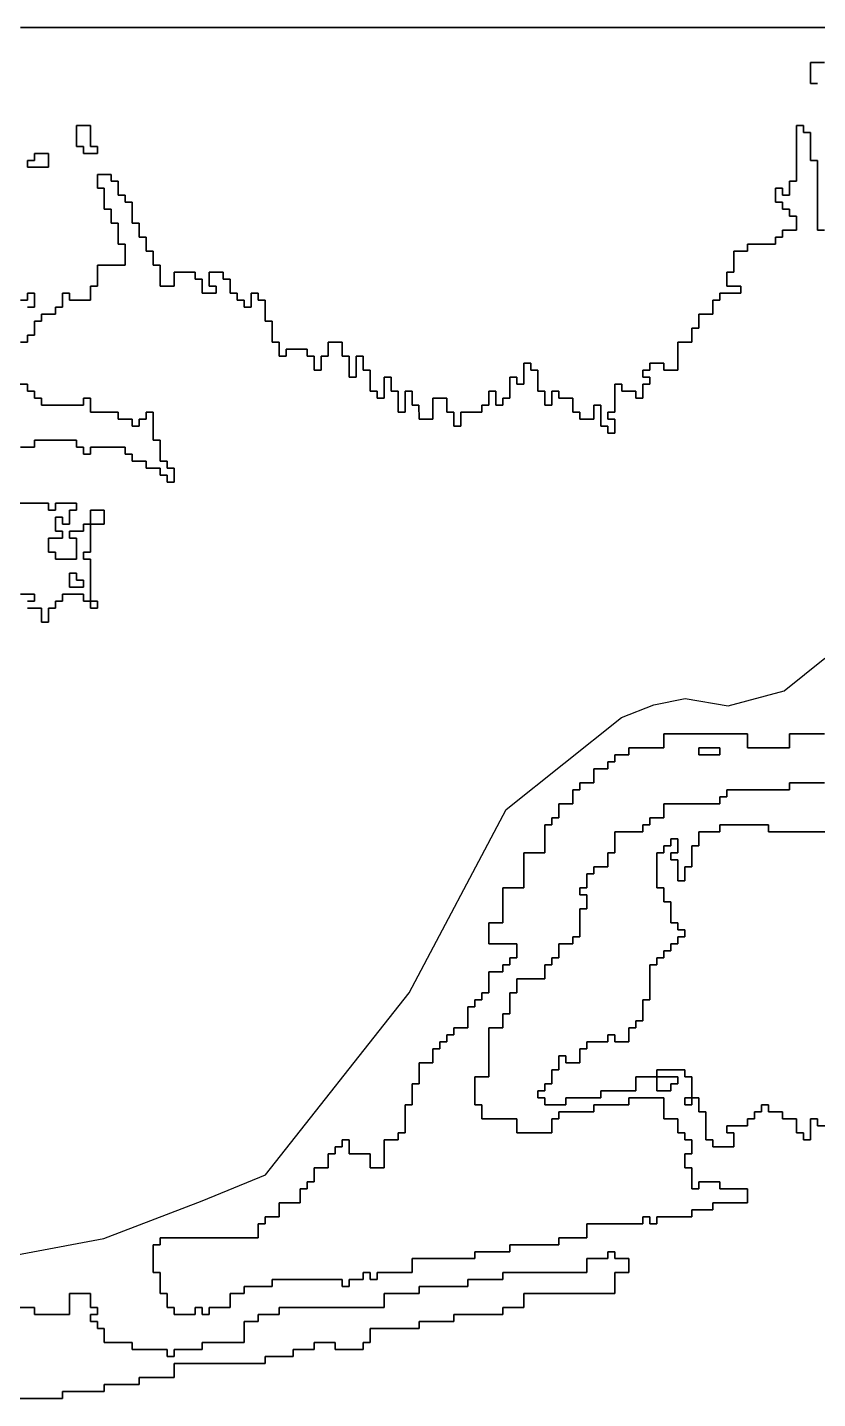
# Model space of a CAD drawing. Header units: metres. Extents: x 553506 to 563855, y 142925 to 150243.
# Drawn here: x 555240 to 555466, y 145608 to 146000 of the extents above; entities that cross this region are included whole.
import ezdxf

# ---------------------------------------------------------------- set-up
doc = ezdxf.new("R2010")
doc.units = ezdxf.units.M
doc.layers.add('C-FLOOD_ZONE_3', color=150, linetype='Continuous')
doc.layers.add('C-WATERWAYS', color=5, linetype='Continuous')

msp = doc.modelspace()

# ---------------------------------------------------------------- linework, layer by layer
at = {"layer": 'C-FLOOD_ZONE_3'}
for points in [[(555237.999, 146000), (555240.001, 146000), (555283.999, 146000), (555377.999, 146000), (555380.001, 146000), (555381.999, 146000), (555396.001, 146000), (555403.999, 146000), (555408.001, 146000), (555409.999, 146000), (555412.001, 146000), (555443.999, 146000), (555446.001, 146000), (555459.999, 146000), (555462.001, 146000), (555469.999, 146000)], [(555469.999, 146000), (555462.001, 146000), (555459.999, 146000), (555446.001, 146000), (555443.999, 146000), (555412.001, 146000), (555409.999, 146000), (555408.001, 146000), (555403.999, 146000), (555396.001, 146000), (555381.999, 146000), (555380.001, 146000), (555377.999, 146000), (555283.999, 146000), (555240.001, 146000), (555237.999, 146000)], [(555466.0006, 145984.0006), (555464.001, 145984.001), (555464.001, 145989.999), (555467.999, 145989.999)], [(555467.999, 145989.999), (555464.001, 145989.999), (555464.001, 145984.001), (555466.0006, 145984.0006)], [(555238.001, 145909.999), (555240.0006, 145909.9994), (555240.001, 145911.999), (555242.0006, 145911.9994), (555242.001, 145915.999), (555244.0006, 145915.9994), (555244.001, 145917.999), (555248.0006, 145917.9994), (555248.001, 145919.999), (555250.0006, 145919.9994), (555250.001, 145923.999), (555251.999, 145923.999), (555251.9994, 145921.9994), (555258.0006, 145921.9994), (555258.001, 145925.999), (555260.0006, 145925.9994), (555260.001, 145931.999), (555268.0006, 145931.9994), (555268.0006, 145938.0006), (555266.001, 145938.001), (555266.0006, 145944.0006), (555264.001, 145944.001), (555264.0006, 145948.0006), (555262.001, 145948.001), (555262.0006, 145954.0006), (555260.001, 145954.001), (555260.001, 145957.999), (555263.999, 145957.999), (555263.9994, 145955.9994), (555265.999, 145955.999), (555265.9994, 145951.9994), (555267.999, 145951.999), (555267.9994, 145949.9994), (555269.999, 145949.999), (555269.9994, 145943.9994), (555271.999, 145943.999), (555271.9994, 145939.9994), (555273.999, 145939.999), (555273.9994, 145935.9994), (555275.999, 145935.999), (555275.9994, 145931.9994), (555277.999, 145931.999), (555277.9994, 145925.9994), (555282.0006, 145925.9994), (555282.001, 145929.999), (555287.999, 145929.999), (555287.9994, 145927.9994), (555289.999, 145927.999), (555289.9994, 145923.9994), (555294.0006, 145923.9994), (555294.0006, 145926.0006), (555292.001, 145926.001), (555292.001, 145929.999), (555295.999, 145929.999), (555295.9994, 145927.9994), (555297.999, 145927.999), (555297.9994, 145923.9994), (555299.999, 145923.999), (555299.9994, 145921.9994), (555301.999, 145921.999), (555301.9994, 145919.9994), (555304.0006, 145919.9994), (555304.001, 145923.999), (555305.999, 145923.999), (555305.9994, 145921.9994), (555307.999, 145921.999), (555307.9994, 145915.9994), (555309.999, 145915.999), (555309.9994, 145909.9994), (555311.999, 145909.999), (555311.9994, 145905.9994), (555314.0006, 145905.9994), (555314.001, 145907.999), (555319.999, 145907.999), (555319.9994, 145905.9994), (555321.999, 145905.999), (555321.9994, 145901.9994), (555324.0006, 145901.9994), (555324.001, 145905.999), (555326.0006, 145905.9994), (555326.001, 145909.999), (555329.999, 145909.999), (555329.9994, 145905.9994), (555331.999, 145905.999), (555331.9994, 145899.9994), (555334.0006, 145899.9994), (555334.001, 145905.999), (555335.999, 145905.999), (555335.9994, 145901.9994), (555337.999, 145901.999), (555337.9994, 145895.9994), (555339.999, 145895.999), (555339.9994, 145893.9994), (555342.0006, 145893.9994), (555342.001, 145899.999), (555343.999, 145899.999), (555343.9994, 145895.9994), (555345.999, 145895.999), (555345.9994, 145889.9994), (555348.0006, 145889.9994), (555348.001, 145895.999), (555349.999, 145895.999), (555349.9994, 145891.9994), (555351.999, 145891.999), (555351.9994, 145887.9994), (555356.0006, 145887.9994), (555356.001, 145893.999), (555359.999, 145893.999), (555359.9994, 145889.9994), (555361.999, 145889.999), (555361.9994, 145885.9994), (555364.0006, 145885.9994), (555364.001, 145889.999), (555370.0006, 145889.9994), (555370.001, 145891.999), (555372.0006, 145891.9994), (555372.001, 145895.999), (555373.999, 145895.999), (555373.9994, 145891.9994), (555376.0006, 145891.9994), (555376.001, 145893.999), (555378.0006, 145893.9994), (555378.001, 145899.999), (555379.999, 145899.999), (555379.9994, 145897.9994), (555382.0006, 145897.9994), (555382.001, 145903.999), (555383.999, 145903.999), (555383.9994, 145901.9994), (555385.999, 145901.999), (555385.9994, 145895.9994), (555387.999, 145895.999), (555387.9994, 145891.9994), (555390.0006, 145891.9994), (555390.001, 145895.999), (555391.999, 145895.999), (555391.9994, 145893.9994), (555395.999, 145893.999), (555395.9994, 145889.9994), (555397.999, 145889.999), (555397.9994, 145887.9994), (555402.0006, 145887.9994), (555402.001, 145891.999), (555403.999, 145891.999), (555403.9994, 145885.9994), (555405.999, 145885.999), (555405.9994, 145883.9994), (555408.0006, 145883.9994), (555408.0006, 145888.0006), (555406.001, 145888.001), (555406.001, 145889.999), (555408.0006, 145889.9994), (555408.001, 145897.999), (555409.999, 145897.999), (555409.9994, 145895.9994), (555413.999, 145895.999), (555413.9994, 145893.9994), (555416.0006, 145893.9994), (555416.001, 145897.999), (555418.0006, 145897.9994), (555418.0006, 145900.0006), (555416.001, 145900.001), (555416.001, 145901.999), (555418.0006, 145901.9994), (555418.001, 145903.999), (555421.999, 145903.999), (555421.9994, 145901.9994), (555426.0006, 145901.9994), (555426.001, 145909.999), (555430.0006, 145909.9994), (555430.001, 145913.999), (555432.0006, 145913.9994), (555432.001, 145917.999), (555436.0006, 145917.9994), (555436.001, 145921.999), (555438.0006, 145921.9994), (555438.001, 145923.999), (555444.0006, 145923.9994), (555444.0006, 145926.0006), (555440.001, 145926.001), (555440.001, 145929.999), (555442.0006, 145929.9994), (555442.001, 145935.999), (555446.0006, 145935.9994), (555446.001, 145937.999), (555454.0006, 145937.9994), (555454.001, 145939.999), (555456.0006, 145939.9994), (555456.001, 145941.999), (555460.0006, 145941.9994), (555460.0006, 145946.0006), (555458.001, 145946.001), (555458.0006, 145948.0006), (555456.001, 145948.001), (555456.0006, 145950.0006), (555454.001, 145950.001), (555454.001, 145953.999), (555455.999, 145953.999), (555455.9994, 145951.9994), (555458.0006, 145951.9994), (555458.001, 145955.999), (555460.0006, 145955.9994), (555460.001, 145971.999), (555461.999, 145971.999), (555461.9994, 145969.9994), (555463.999, 145969.999), (555463.9994, 145961.9994), (555465.999, 145961.999), (555465.9994, 145941.9994), (555467.999, 145941.999)], [(555467.999, 145941.999), (555465.9994, 145941.9994), (555465.999, 145961.999), (555463.9994, 145961.9994), (555463.999, 145969.999), (555461.9994, 145969.9994), (555461.999, 145971.999), (555460.001, 145971.999), (555460.0006, 145955.9994), (555458.001, 145955.999), (555458.0006, 145951.9994), (555455.9994, 145951.9994), (555455.999, 145953.999), (555454.001, 145953.999), (555454.001, 145950.001), (555456.0006, 145950.0006), (555456.001, 145948.001), (555458.0006, 145948.0006), (555458.001, 145946.001), (555460.0006, 145946.0006), (555460.0006, 145941.9994), (555456.001, 145941.999), (555456.0006, 145939.9994), (555454.001, 145939.999), (555454.0006, 145937.9994), (555446.001, 145937.999), (555446.0006, 145935.9994), (555442.001, 145935.999), (555442.0006, 145929.9994), (555440.001, 145929.999), (555440.001, 145926.001), (555444.0006, 145926.0006), (555444.0006, 145923.9994), (555438.001, 145923.999), (555438.0006, 145921.9994), (555436.001, 145921.999), (555436.0006, 145917.9994), (555432.001, 145917.999), (555432.0006, 145913.9994), (555430.001, 145913.999), (555430.0006, 145909.9994), (555426.001, 145909.999), (555426.0006, 145901.9994), (555421.9994, 145901.9994), (555421.999, 145903.999), (555418.001, 145903.999), (555418.0006, 145901.9994), (555416.001, 145901.999), (555416.001, 145900.001), (555418.0006, 145900.0006), (555418.0006, 145897.9994), (555416.001, 145897.999), (555416.0006, 145893.9994), (555413.9994, 145893.9994), (555413.999, 145895.999), (555409.9994, 145895.9994), (555409.999, 145897.999), (555408.001, 145897.999), (555408.0006, 145889.9994), (555406.001, 145889.999), (555406.001, 145888.001), (555408.0006, 145888.0006), (555408.0006, 145883.9994), (555405.9994, 145883.9994), (555405.999, 145885.999), (555403.9994, 145885.9994), (555403.999, 145891.999), (555402.001, 145891.999), (555402.0006, 145887.9994), (555397.9994, 145887.9994), (555397.999, 145889.999), (555395.9994, 145889.9994), (555395.999, 145893.999), (555391.9994, 145893.9994), (555391.999, 145895.999), (555390.001, 145895.999), (555390.0006, 145891.9994), (555387.9994, 145891.9994), (555387.999, 145895.999), (555385.9994, 145895.9994), (555385.999, 145901.999), (555383.9994, 145901.9994), (555383.999, 145903.999), (555382.001, 145903.999), (555382.0006, 145897.9994), (555379.9994, 145897.9994), (555379.999, 145899.999), (555378.001, 145899.999), (555378.0006, 145893.9994), (555376.001, 145893.999), (555376.0006, 145891.9994), (555373.9994, 145891.9994), (555373.999, 145895.999), (555372.001, 145895.999), (555372.0006, 145891.9994), (555370.001, 145891.999), (555370.0006, 145889.9994), (555364.001, 145889.999), (555364.0006, 145885.9994), (555361.9994, 145885.9994), (555361.999, 145889.999), (555359.9994, 145889.9994), (555359.999, 145893.999), (555356.001, 145893.999), (555356.0006, 145887.9994), (555351.9994, 145887.9994), (555351.999, 145891.999), (555349.9994, 145891.9994), (555349.999, 145895.999), (555348.001, 145895.999), (555348.0006, 145889.9994), (555345.9994, 145889.9994), (555345.999, 145895.999), (555343.9994, 145895.9994), (555343.999, 145899.999), (555342.001, 145899.999), (555342.0006, 145893.9994), (555339.9994, 145893.9994), (555339.999, 145895.999), (555337.9994, 145895.9994), (555337.999, 145901.999), (555335.9994, 145901.9994), (555335.999, 145905.999), (555334.001, 145905.999), (555334.0006, 145899.9994), (555331.9994, 145899.9994), (555331.999, 145905.999), (555329.9994, 145905.9994), (555329.999, 145909.999), (555326.001, 145909.999), (555326.0006, 145905.9994), (555324.001, 145905.999), (555324.0006, 145901.9994), (555321.9994, 145901.9994), (555321.999, 145905.999), (555319.9994, 145905.9994), (555319.999, 145907.999), (555314.001, 145907.999), (555314.0006, 145905.9994), (555311.9994, 145905.9994), (555311.999, 145909.999), (555309.9994, 145909.9994), (555309.999, 145915.999), (555307.9994, 145915.9994), (555307.999, 145921.999), (555305.9994, 145921.9994), (555305.999, 145923.999), (555304.001, 145923.999), (555304.0006, 145919.9994), (555301.9994, 145919.9994), (555301.999, 145921.999), (555299.9994, 145921.9994), (555299.999, 145923.999), (555297.9994, 145923.9994), (555297.999, 145927.999), (555295.9994, 145927.9994), (555295.999, 145929.999), (555292.001, 145929.999), (555292.001, 145926.001), (555294.0006, 145926.0006), (555294.0006, 145923.9994), (555289.9994, 145923.9994), (555289.999, 145927.999), (555287.9994, 145927.9994), (555287.999, 145929.999), (555282.001, 145929.999), (555282.0006, 145925.9994), (555277.9994, 145925.9994), (555277.999, 145931.999), (555275.9994, 145931.9994), (555275.999, 145935.999), (555273.9994, 145935.9994), (555273.999, 145939.999), (555271.9994, 145939.9994), (555271.999, 145943.999), (555269.9994, 145943.9994), (555269.999, 145949.999), (555267.9994, 145949.9994), (555267.999, 145951.999), (555265.9994, 145951.9994), (555265.999, 145955.999), (555263.9994, 145955.9994), (555263.999, 145957.999), (555260.001, 145957.999), (555260.001, 145954.001), (555262.0006, 145954.0006), (555262.001, 145948.001), (555264.0006, 145948.0006), (555264.001, 145944.001), (555266.0006, 145944.0006), (555266.001, 145938.001), (555268.0006, 145938.0006), (555268.0006, 145931.9994), (555260.001, 145931.999), (555260.0006, 145925.9994), (555258.001, 145925.999), (555258.0006, 145921.9994), (555251.9994, 145921.9994), (555251.999, 145923.999), (555250.001, 145923.999), (555250.0006, 145919.9994), (555248.001, 145919.999), (555248.0006, 145917.9994), (555244.001, 145917.999), (555244.0006, 145915.9994), (555242.001, 145915.999), (555242.0006, 145911.9994), (555240.001, 145911.999), (555240.0006, 145909.9994), (555238.001, 145909.999)], [(555238.001, 145921.999), (555240.0006, 145921.9994), (555240.001, 145923.999), (555241.999, 145923.999), (555241.999, 145920.001), (555239.9994, 145920.0006)], [(555239.9994, 145920.0006), (555241.999, 145920.001), (555241.999, 145923.999), (555240.001, 145923.999), (555240.0006, 145921.9994), (555238.001, 145921.999)], [(555238.001, 145879.999), (555242.0006, 145879.9994), (555242.001, 145881.999), (555253.999, 145881.999), (555253.9994, 145879.9994), (555255.999, 145879.999), (555255.9994, 145877.9994), (555258.0006, 145877.9994), (555258.001, 145879.999), (555267.999, 145879.999), (555267.9994, 145877.9994), (555269.999, 145877.999), (555269.9994, 145875.9994), (555273.999, 145875.999), (555273.9994, 145873.9994), (555277.999, 145873.999), (555277.9994, 145871.9994), (555279.999, 145871.999), (555279.9994, 145869.9994), (555282.0006, 145869.9994), (555282.0006, 145874.0006), (555280.001, 145874.001), (555280.0006, 145876.0006), (555278.001, 145876.001), (555278.0006, 145882.0006), (555276.001, 145882.001), (555276.0006, 145890.0006), (555273.9994, 145890.0006), (555273.999, 145888.001), (555271.9994, 145888.0006), (555271.999, 145886.001), (555270.001, 145886.001), (555270.0006, 145888.0006), (555266.001, 145888.001), (555266.0006, 145890.0006), (555258.001, 145890.001), (555258.0006, 145894.0006), (555255.9994, 145894.0006), (555255.999, 145892.001), (555244.001, 145892.001), (555244.0006, 145894.0006), (555242.001, 145894.001), (555242.0006, 145896.0006), (555240.001, 145896.001), (555240.0006, 145898.0006), (555234.001, 145898.001)], [(555234.001, 145898.001), (555240.0006, 145898.0006), (555240.001, 145896.001), (555242.0006, 145896.0006), (555242.001, 145894.001), (555244.0006, 145894.0006), (555244.001, 145892.001), (555255.999, 145892.001), (555255.9994, 145894.0006), (555258.0006, 145894.0006), (555258.001, 145890.001), (555266.0006, 145890.0006), (555266.001, 145888.001), (555270.0006, 145888.0006), (555270.001, 145886.001), (555271.999, 145886.001), (555271.9994, 145888.0006), (555273.999, 145888.001), (555273.9994, 145890.0006), (555276.0006, 145890.0006), (555276.001, 145882.001), (555278.0006, 145882.0006), (555278.001, 145876.001), (555280.0006, 145876.0006), (555280.001, 145874.001), (555282.0006, 145874.0006), (555282.0006, 145869.9994), (555279.9994, 145869.9994), (555279.999, 145871.999), (555277.9994, 145871.9994), (555277.999, 145873.999), (555273.9994, 145873.9994), (555273.999, 145875.999), (555269.9994, 145875.9994), (555269.999, 145877.999), (555267.9994, 145877.9994), (555267.999, 145879.999), (555258.001, 145879.999), (555258.0006, 145877.9994), (555255.9994, 145877.9994), (555255.999, 145879.999), (555253.9994, 145879.9994), (555253.999, 145881.999), (555242.001, 145881.999), (555242.0006, 145879.9994), (555238.001, 145879.999)], [(555239.9994, 145833.9994), (555243.999, 145833.999), (555243.9994, 145829.9994), (555246.0006, 145829.9994), (555246.001, 145833.999), (555248.0006, 145833.9994), (555248.001, 145835.999), (555250.0006, 145835.9994), (555250.001, 145837.999), (555255.999, 145837.999), (555255.9994, 145835.9994), (555258, 145836), (555258.0006, 145848.0006), (555256.001, 145848.001), (555256.001, 145849.999), (555258.0006, 145849.9994), (555258, 145858), (555255.9994, 145858.0006), (555255.999, 145856.001), (555251.9994, 145856.0006), (555251.9994, 145853.9994), (555253.999, 145853.999), (555253.999, 145848.001), (555248.001, 145848.001), (555248.0006, 145850.0006), (555246.001, 145850.001), (555246.001, 145853.999), (555250.0006, 145853.9994), (555250.0006, 145856.0006), (555248.001, 145856.001), (555248.001, 145859.999), (555249.999, 145859.999), (555249.9994, 145857.9994), (555252.0006, 145857.9994), (555252.001, 145861.999), (555254.0006, 145861.9994), (555254.0006, 145864.0006), (555247.9994, 145864.0006), (555247.999, 145862.001), (555246.001, 145862.001), (555246.0006, 145864.0006), (555236.001, 145864.001)], [(555236.001, 145864.001), (555246.0006, 145864.0006), (555246.001, 145862.001), (555247.999, 145862.001), (555247.9994, 145864.0006), (555254.0006, 145864.0006), (555254.0006, 145861.9994), (555252.001, 145861.999), (555252.0006, 145857.9994), (555249.9994, 145857.9994), (555249.999, 145859.999), (555248.001, 145859.999), (555248.001, 145856.001), (555250.0006, 145856.0006), (555250.0006, 145853.9994), (555246.001, 145853.999), (555246.001, 145850.001), (555248.0006, 145850.0006), (555248.001, 145848.001), (555253.999, 145848.001), (555253.999, 145853.999), (555251.9994, 145853.9994), (555251.9994, 145856.0006), (555255.999, 145856.001), (555255.9994, 145858.0006), (555258, 145858), (555258.0006, 145849.9994), (555256.001, 145849.999), (555256.001, 145848.001), (555258.0006, 145848.0006), (555258, 145836), (555255.9994, 145835.9994), (555255.999, 145837.999), (555250.001, 145837.999), (555250.0006, 145835.9994), (555248.001, 145835.999), (555248.0006, 145833.9994), (555246.001, 145833.999), (555246.0006, 145829.9994), (555243.9994, 145829.9994), (555243.999, 145833.999), (555239.9994, 145833.9994)], [(555237.9994, 145837.9994), (555241.999, 145837.999), (555241.999, 145836.001), (555239.9994, 145836.0006)], [(555239.9994, 145836.0006), (555241.999, 145836.001), (555241.999, 145837.999), (555237.9994, 145837.9994)], [(555468, 145784), (555458, 145784), (555458, 145782), (555440, 145782), (555440, 145780), (555438, 145780), (555438, 145778), (555430, 145778), (555422, 145778), (555422, 145774), (555418, 145774), (555418, 145772), (555416, 145772), (555416, 145770), (555408, 145770), (555408, 145764), (555406, 145764), (555406, 145760), (555402, 145760), (555402, 145758), (555400, 145758), (555400, 145754), (555398, 145754), (555398, 145752), (555400, 145752), (555400, 145748), (555398, 145748), (555398, 145740), (555396, 145740), (555396, 145738), (555392, 145738), (555392, 145734), (555390, 145734), (555390, 145732), (555388, 145732), (555388, 145728), (555380, 145728), (555380, 145724), (555378, 145724), (555378, 145718), (555376, 145718), (555376, 145714), (555372, 145714), (555372, 145700), (555368, 145700), (555368, 145692), (555370, 145692), (555370, 145688), (555380, 145688), (555380, 145684), (555390, 145684), (555390, 145688), (555392, 145688), (555392, 145690), (555396, 145690), (555402, 145690), (555402, 145692), (555406, 145692), (555412, 145692), (555412, 145694), (555422, 145694), (555422, 145688), (555426, 145688), (555426, 145688), (555426, 145684), (555428, 145684), (555428, 145682), (555430, 145682), (555430, 145678), (555428, 145678), (555428, 145674), (555430, 145674), (555430, 145668), (555432, 145668), (555432, 145670), (555438, 145670), (555438, 145668), (555446, 145668), (555446, 145664), (555440, 145664), (555436, 145664), (555436, 145662), (555432, 145662), (555430, 145662), (555430, 145660), (555428, 145660), (555420, 145660), (555420, 145658), (555418, 145658), (555418, 145660), (555416, 145660), (555416, 145658), (555408, 145658), (555400, 145658), (555400, 145654), (555398, 145654), (555392, 145654), (555392, 145652), (555380, 145652), (555378, 145652), (555378, 145650), (555376, 145650), (555368, 145650), (555368, 145648), (555352, 145648), (555350, 145648), (555350, 145644), (555348, 145644), (555340, 145644), (555340, 145642), (555338, 145642), (555338, 145644), (555336, 145644), (555336, 145642), (555332, 145642), (555332, 145640), (555330, 145640), (555330, 145642), (555310, 145642), (555310, 145640), (555308, 145640), (555302, 145640), (555302, 145638), (555298, 145638), (555298, 145634), (555292, 145634), (555292, 145632), (555290, 145632), (555290, 145634), (555288, 145634), (555288, 145632), (555286, 145632), (555282, 145632), (555282, 145634), (555280, 145634), (555280, 145638), (555278, 145638), (555278, 145640), (555278, 145642), (555278, 145644), (555276, 145644), (555276, 145650), (555276, 145652), (555278, 145652), (555278, 145654), (555282, 145654), (555288, 145654), (555302, 145654), (555306, 145654), (555306, 145658), (555308, 145658), (555308, 145660), (555310, 145660), (555312, 145660), (555312, 145662), (555312, 145664), (555316, 145664), (555318, 145664), (555318, 145668), (555320, 145668), (555320, 145670), (555322, 145670), (555322, 145674), (555326, 145674), (555326, 145678), (555328, 145678), (555328, 145680), (555330, 145680), (555330, 145682), (555332, 145682), (555332, 145678), (555338, 145678), (555338, 145674), (555342, 145674), (555342, 145682), (555346, 145682), (555346, 145684), (555348, 145684), (555348, 145692), (555350, 145692), (555350, 145698), (555352, 145698), (555352, 145704), (555356, 145704), (555356, 145708), (555358, 145708), (555358, 145710), (555360, 145710), (555360, 145712), (555362, 145712), (555362, 145714), (555366, 145714), (555366, 145718), (555366, 145720), (555368, 145720), (555368, 145722), (555370, 145722), (555370, 145724), (555372, 145724), (555372, 145730), (555376, 145730), (555376, 145732), (555378, 145732), (555378, 145734), (555380, 145734), (555380, 145738), (555372, 145738), (555372, 145742), (555372, 145744), (555376, 145744), (555376, 145748), (555376, 145754), (555382, 145754), (555382, 145764), (555386, 145764), (555388, 145764), (555388, 145770), (555388, 145772), (555390, 145772), (555390, 145774), (555392, 145774), (555392, 145778), (555396, 145778), (555396, 145780), (555396, 145782), (555398, 145782), (555398, 145784), (555400, 145784), (555402, 145784), (555402, 145788), (555406, 145788), (555406, 145790), (555408, 145790), (555408, 145792), (555410, 145792), (555412, 145792), (555412, 145794), (555416, 145794), (555422, 145794), (555422, 145798), (555426, 145798), (555446, 145798), (555446, 145794), (555458, 145794), (555458, 145798), (555468, 145798)], [(555468, 145798), (555458, 145798), (555458, 145794), (555446, 145794), (555446, 145798), (555426, 145798), (555422, 145798), (555422, 145794), (555416, 145794), (555412, 145794), (555412, 145792), (555410, 145792), (555408, 145792), (555408, 145790), (555406, 145790), (555406, 145788), (555402, 145788), (555402, 145784), (555400, 145784), (555398, 145784), (555398, 145782), (555396, 145782), (555396, 145780), (555396, 145778), (555392, 145778), (555392, 145774), (555390, 145774), (555390, 145772), (555388, 145772), (555388, 145770), (555388, 145764), (555386, 145764), (555382, 145764), (555382, 145754), (555376, 145754), (555376, 145748), (555376, 145744), (555372, 145744), (555372, 145742), (555372, 145738), (555380, 145738), (555380, 145734), (555378, 145734), (555378, 145732), (555376, 145732), (555376, 145730), (555372, 145730), (555372, 145724), (555370, 145724), (555370, 145722), (555368, 145722), (555368, 145720), (555366, 145720), (555366, 145718), (555366, 145714), (555362, 145714), (555362, 145712), (555360, 145712), (555360, 145710), (555358, 145710), (555358, 145708), (555356, 145708), (555356, 145704), (555352, 145704), (555352, 145698), (555350, 145698), (555350, 145692), (555348, 145692), (555348, 145684), (555346, 145684), (555346, 145682), (555342, 145682), (555342, 145674), (555338, 145674), (555338, 145678), (555332, 145678), (555332, 145682), (555330, 145682), (555330, 145680), (555328, 145680), (555328, 145678), (555326, 145678), (555326, 145674), (555322, 145674), (555322, 145670), (555320, 145670), (555320, 145668), (555318, 145668), (555318, 145664), (555316, 145664), (555312, 145664), (555312, 145662), (555312, 145660), (555310, 145660), (555308, 145660), (555308, 145658), (555306, 145658), (555306, 145654), (555302, 145654), (555288, 145654), (555282, 145654), (555278, 145654), (555278, 145652), (555276, 145652), (555276, 145650), (555276, 145644), (555278, 145644), (555278, 145642), (555278, 145640), (555278, 145638), (555280, 145638), (555280, 145634), (555282, 145634), (555282, 145632), (555286, 145632), (555288, 145632), (555288, 145634), (555290, 145634), (555290, 145632), (555292, 145632), (555292, 145634), (555298, 145634), (555298, 145638), (555302, 145638), (555302, 145640), (555308, 145640), (555310, 145640), (555310, 145642), (555330, 145642), (555330, 145640), (555332, 145640), (555332, 145642), (555336, 145642), (555336, 145644), (555338, 145644), (555338, 145642), (555340, 145642), (555340, 145644), (555348, 145644), (555350, 145644), (555350, 145648), (555352, 145648), (555368, 145648), (555368, 145650), (555376, 145650), (555378, 145650), (555378, 145652), (555380, 145652), (555392, 145652), (555392, 145654), (555398, 145654), (555400, 145654), (555400, 145658), (555408, 145658), (555416, 145658), (555416, 145660), (555418, 145660), (555418, 145658), (555420, 145658), (555420, 145660), (555428, 145660), (555430, 145660), (555430, 145662), (555432, 145662), (555436, 145662), (555436, 145664), (555440, 145664), (555446, 145664), (555446, 145668), (555438, 145668), (555438, 145670), (555432, 145670), (555432, 145668), (555430, 145668), (555430, 145674), (555428, 145674), (555428, 145678), (555430, 145678), (555430, 145682), (555428, 145682), (555428, 145684), (555426, 145684), (555426, 145688), (555422, 145688), (555422, 145694), (555412, 145694), (555412, 145692), (555406, 145692), (555402, 145692), (555402, 145690), (555396, 145690), (555392, 145690), (555392, 145688), (555390, 145688), (555390, 145684), (555380, 145684), (555380, 145688), (555370, 145688), (555370, 145692), (555368, 145692), (555368, 145700), (555372, 145700), (555372, 145714), (555376, 145714), (555376, 145718), (555378, 145718), (555378, 145724), (555380, 145724), (555380, 145728), (555388, 145728), (555388, 145732), (555390, 145732), (555390, 145734), (555392, 145734), (555392, 145738), (555396, 145738), (555396, 145740), (555398, 145740), (555398, 145748), (555400, 145748), (555400, 145752), (555398, 145752), (555398, 145754), (555400, 145754), (555400, 145758), (555402, 145758), (555402, 145760), (555406, 145760), (555406, 145764), (555408, 145764), (555408, 145770), (555416, 145770), (555416, 145772), (555418, 145772), (555418, 145774), (555422, 145774), (555422, 145778), (555430, 145778), (555438, 145778), (555438, 145780), (555440, 145780), (555440, 145782), (555458, 145782), (555458, 145784), (555468, 145784)], [(555469.999, 145770.001), (555452.001, 145770.001), (555452.0006, 145772.0006), (555437.9994, 145772.0006), (555437.999, 145770.001), (555431.9994, 145770.0006), (555431.999, 145766.001), (555429.9994, 145766.0006), (555429.999, 145760.001), (555427.9994, 145760.0006), (555427.999, 145756.001), (555426.001, 145756.001), (555426.0006, 145762.0006), (555424.001, 145762.001), (555424.001, 145763.999), (555426.0006, 145763.9994), (555426.0006, 145768.0006), (555423.9994, 145768.0006), (555423.999, 145766.001), (555421.9994, 145766.0006), (555421.999, 145764.001), (555419.9994, 145764.0006), (555419.9994, 145753.9994), (555421.999, 145753.999), (555421.9994, 145749.9994), (555423.999, 145749.999), (555423.9994, 145743.9994), (555425.999, 145743.999), (555425.9994, 145741.9994), (555427.999, 145741.999), (555427.999, 145740.001), (555425.9994, 145740.0006), (555425.999, 145738.001), (555423.9994, 145738.0006), (555423.999, 145736.001), (555421.9994, 145736.0006), (555421.999, 145734.001), (555419.9994, 145734.0006), (555419.999, 145732.001), (555417.9994, 145732.0006), (555417.999, 145722.001), (555415.9994, 145722.0006), (555415.999, 145716.001), (555413.9994, 145716.0006), (555413.999, 145714.001), (555411.9994, 145714.0006), (555411.999, 145710.001), (555408.001, 145710.001), (555408.0006, 145712.0006), (555405.9994, 145712.0006), (555405.999, 145710.001), (555399.9994, 145710.0006), (555399.999, 145708.001), (555397.9994, 145708.0006), (555397.999, 145704.001), (555394.001, 145704.001), (555394.0006, 145706.0006), (555391.9994, 145706.0006), (555391.999, 145702.001), (555389.9994, 145702.0006), (555389.999, 145698.001), (555387.9994, 145698.0006), (555387.999, 145696.001), (555385.9994, 145696.0006), (555385.9994, 145693.9994), (555387.999, 145693.999), (555387.9994, 145691.9994), (555394.0006, 145691.9994), (555394.001, 145693.999), (555404.0006, 145693.9994), (555404.001, 145695.999), (555414.0006, 145695.9994), (555414.001, 145699.999), (555420, 145700), (555420.001, 145701.999), (555427.999, 145701.999), (555427.9994, 145699.9994), (555429.999, 145699.999), (555430, 145694), (555431.999, 145693.999), (555431.9994, 145689.9994), (555433.999, 145689.999), (555433.9994, 145681.9994), (555435.999, 145681.999), (555435.9994, 145679.9994), (555442.0006, 145679.9994), (555442.0006, 145684.0006), (555440.001, 145684.001), (555440.001, 145685.999), (555446.0006, 145685.9994), (555446.001, 145687.999), (555448.0006, 145687.9994), (555448.001, 145689.999), (555450.0006, 145689.9994), (555450.001, 145691.999), (555451.999, 145691.999), (555451.9994, 145689.9994), (555455.999, 145689.999), (555455.9994, 145687.9994), (555459.999, 145687.999), (555459.9994, 145683.9994), (555461.999, 145683.999), (555461.9994, 145681.9994), (555464.0006, 145681.9994), (555464.001, 145687.999), (555465.999, 145687.999), (555465.9994, 145685.9994), (555469.999, 145685.999)], [(555469.999, 145685.999), (555465.9994, 145685.9994), (555465.999, 145687.999), (555464.001, 145687.999), (555464.0006, 145681.9994), (555461.9994, 145681.9994), (555461.999, 145683.999), (555459.9994, 145683.9994), (555459.999, 145687.999), (555455.9994, 145687.9994), (555455.999, 145689.999), (555451.9994, 145689.9994), (555451.999, 145691.999), (555450.001, 145691.999), (555450.0006, 145689.9994), (555448.001, 145689.999), (555448.0006, 145687.9994), (555446.001, 145687.999), (555446.0006, 145685.9994), (555440.001, 145685.999), (555440.001, 145684.001), (555442.0006, 145684.0006), (555442.0006, 145679.9994), (555435.9994, 145679.9994), (555435.999, 145681.999), (555433.9994, 145681.9994), (555433.999, 145689.999), (555431.9994, 145689.9994), (555431.999, 145693.999), (555430, 145694), (555429.999, 145699.999), (555427.9994, 145699.9994), (555427.999, 145701.999), (555420.001, 145701.999), (555420, 145700), (555414.001, 145699.999), (555414.0006, 145695.9994), (555404.001, 145695.999), (555404.0006, 145693.9994), (555394.001, 145693.999), (555394.0006, 145691.9994), (555387.9994, 145691.9994), (555387.999, 145693.999), (555385.9994, 145693.9994), (555385.9994, 145696.0006), (555387.999, 145696.001), (555387.9994, 145698.0006), (555389.999, 145698.001), (555389.9994, 145702.0006), (555391.999, 145702.001), (555391.9994, 145706.0006), (555394.0006, 145706.0006), (555394.001, 145704.001), (555397.999, 145704.001), (555397.9994, 145708.0006), (555399.999, 145708.001), (555399.9994, 145710.0006), (555405.999, 145710.001), (555405.9994, 145712.0006), (555408.0006, 145712.0006), (555408.001, 145710.001), (555411.999, 145710.001), (555411.9994, 145714.0006), (555413.999, 145714.001), (555413.9994, 145716.0006), (555415.999, 145716.001), (555415.9994, 145722.0006), (555417.999, 145722.001), (555417.9994, 145732.0006), (555419.999, 145732.001), (555419.9994, 145734.0006), (555421.999, 145734.001), (555421.9994, 145736.0006), (555423.999, 145736.001), (555423.9994, 145738.0006), (555425.999, 145738.001), (555425.9994, 145740.0006), (555427.999, 145740.001), (555427.999, 145741.999), (555425.9994, 145741.9994), (555425.999, 145743.999), (555423.9994, 145743.9994), (555423.999, 145749.999), (555421.9994, 145749.9994), (555421.999, 145753.999), (555419.9994, 145753.9994), (555419.9994, 145764.0006), (555421.999, 145764.001), (555421.9994, 145766.0006), (555423.999, 145766.001), (555423.9994, 145768.0006), (555426.0006, 145768.0006), (555426.0006, 145763.9994), (555424.001, 145763.999), (555424.001, 145762.001), (555426.0006, 145762.0006), (555426.001, 145756.001), (555427.999, 145756.001), (555427.9994, 145760.0006), (555429.999, 145760.001), (555429.9994, 145766.0006), (555431.999, 145766.001), (555431.9994, 145770.0006), (555437.999, 145770.001), (555437.9994, 145772.0006), (555452.0006, 145772.0006), (555452.001, 145770.001), (555469.999, 145770.001)], [(555236, 145634), (555242, 145634), (555242, 145632), (555252, 145632), (555252, 145638), (555258, 145638), (555258, 145634), (555260, 145634), (555260, 145632), (555258, 145632), (555258, 145630), (555260, 145630), (555260, 145628), (555262, 145628), (555262, 145624), (555266, 145624), (555270, 145624), (555270, 145622), (555280, 145622), (555280, 145620), (555282, 145620), (555282, 145622), (555290, 145622), (555290, 145624), (555300, 145624), (555302, 145624), (555302, 145628), (555302, 145630), (555306, 145630), (555306, 145632), (555310, 145632), (555312, 145632), (555312, 145634), (555342, 145634), (555342, 145638), (555348, 145638), (555352, 145638), (555352, 145640), (555360, 145640), (555366, 145640), (555366, 145642), (555368, 145642), (555370, 145642), (555376, 145642), (555376, 145644), (555398, 145644), (555400, 145644), (555400, 145648), (555402, 145648), (555406, 145648), (555406, 145650), (555408, 145650), (555408, 145648), (555412, 145648), (555412, 145644), (555408, 145644), (555408, 145638), (555382, 145638), (555382, 145634), (555376, 145634), (555376, 145632), (555362, 145632), (555362, 145630), (555352, 145630), (555352, 145628), (555338, 145628), (555338, 145624), (555336, 145624), (555336, 145622), (555328, 145622), (555328, 145624), (555322, 145624), (555322, 145622), (555316, 145622), (555316, 145620), (555308, 145620), (555308, 145618), (555282, 145618), (555282, 145614), (555272, 145614), (555272, 145612), (555262, 145612), (555262, 145610), (555250, 145610), (555250, 145608), (555230, 145608)], [(555230, 145608), (555250, 145608), (555250, 145610), (555262, 145610), (555262, 145612), (555272, 145612), (555272, 145614), (555282, 145614), (555282, 145618), (555308, 145618), (555308, 145620), (555316, 145620), (555316, 145622), (555322, 145622), (555322, 145624), (555328, 145624), (555328, 145622), (555336, 145622), (555336, 145624), (555338, 145624), (555338, 145628), (555352, 145628), (555352, 145630), (555362, 145630), (555362, 145632), (555376, 145632), (555376, 145634), (555382, 145634), (555382, 145638), (555408, 145638), (555408, 145644), (555412, 145644), (555412, 145648), (555408, 145648), (555408, 145650), (555406, 145650), (555406, 145648), (555402, 145648), (555400, 145648), (555400, 145644), (555398, 145644), (555376, 145644), (555376, 145642), (555370, 145642), (555368, 145642), (555366, 145642), (555366, 145640), (555360, 145640), (555352, 145640), (555352, 145638), (555348, 145638), (555342, 145638), (555342, 145634), (555312, 145634), (555312, 145632), (555310, 145632), (555306, 145632), (555306, 145630), (555302, 145630), (555302, 145628), (555302, 145624), (555300, 145624), (555290, 145624), (555290, 145622), (555282, 145622), (555282, 145620), (555280, 145620), (555280, 145622), (555270, 145622), (555270, 145624), (555266, 145624), (555262, 145624), (555262, 145628), (555260, 145628), (555260, 145630), (555258, 145630), (555258, 145632), (555260, 145632), (555260, 145634), (555258, 145634), (555258, 145638), (555252, 145638), (555252, 145632), (555242, 145632), (555242, 145634), (555236, 145634)]]:
    msp.add_lwpolyline(points, dxfattribs=at)
for points in [[(555254.001, 145968), (555254.001, 145971.999), (555257.999, 145971.999), (555257.9994, 145965.9994), (555259.999, 145965.999), (555259.999, 145964.001), (555256.001, 145964.001), (555256.0006, 145966.0006), (555254.001, 145966.001), (555254.001, 145968)], [(555259.999, 145964.001), (555259.999, 145965.999), (555257.9994, 145965.9994), (555257.999, 145971.999), (555254.001, 145971.999), (555254.001, 145968), (555254.001, 145966.001), (555256.0006, 145966.0006), (555256.001, 145964.001), (555259.999, 145964.001)], [(555240.001, 145961.999), (555242.0006, 145961.9994), (555242.001, 145963.999), (555245.999, 145963.999), (555245.999, 145960.001), (555244, 145960.001), (555240.001, 145960.001), (555240.001, 145961.999)], [(555240.001, 145961.999), (555240.001, 145960.001), (555244, 145960.001), (555245.999, 145960.001), (555245.999, 145963.999), (555242.001, 145963.999), (555242.0006, 145961.9994), (555240.001, 145961.999)], [(555262.0006, 145857.9994), (555262.0006, 145862.0006), (555257.9994, 145862.0006), (555258, 145858), (555262.0006, 145857.9994)], [(555257.9994, 145862.0006), (555262.0006, 145862.0006), (555262.0006, 145857.9994), (555258, 145858), (555257.9994, 145862.0006)], [(555255.999, 145840.001), (555252.001, 145840.001), (555252.001, 145843.999), (555253.999, 145843.999), (555253.9994, 145841.9994), (555255.999, 145841.999), (555255.999, 145840.001)], [(555252.001, 145843.999), (555252.001, 145840.001), (555255.999, 145840.001), (555255.999, 145841.999), (555253.9994, 145841.9994), (555253.999, 145843.999), (555252.001, 145843.999)], [(555257.9994, 145833.9994), (555260.0006, 145833.9994), (555260.0006, 145836.0006), (555258, 145836), (555257.9994, 145833.9994)], [(555260.0006, 145836.0006), (555260.0006, 145833.9994), (555257.9994, 145833.9994), (555258, 145836), (555260.0006, 145836.0006)], [(555432, 145794), (555432, 145792), (555438, 145792), (555438, 145794), (555432, 145794)], [(555432, 145792), (555432, 145794), (555438, 145794), (555438, 145792), (555432, 145792)], [(555419.9994, 145695.9994), (555424.0006, 145695.9994), (555424.001, 145697.999), (555426.0006, 145697.9994), (555426.0006, 145700.0006), (555420, 145700), (555419.9994, 145695.9994)], [(555426.0006, 145700.0006), (555426.0006, 145697.9994), (555424.001, 145697.999), (555424.0006, 145695.9994), (555419.9994, 145695.9994), (555420, 145700), (555426.0006, 145700.0006)], [(555427.9994, 145694.0006), (555427.9994, 145691.9994), (555430.0006, 145691.9994), (555430, 145694), (555427.9994, 145694.0006)], [(555430, 145694), (555430.0006, 145691.9994), (555427.9994, 145691.9994), (555427.9994, 145694.0006), (555430, 145694)]]:
    msp.add_lwpolyline(points, close=True, dxfattribs=at)
at = {"layer": 'C-WATERWAYS'}
msp.add_lwpolyline([(555194.7691, 145641.1871), (555261.8309, 145653.7743), (555290.0049, 145664.5641), (555308.0922, 145671.9329), (555349.2098, 145723.9703), (555376.9219, 145776.393), (555409.9341, 145802.6995), (555419.2015, 145806.3742), (555428.1071, 145808.1349), (555440.4106, 145806.0028), (555456.4209, 145810.3379), (555468.0963, 145819.717)], dxfattribs=at)

doc.saveas('drawing.dxf')
